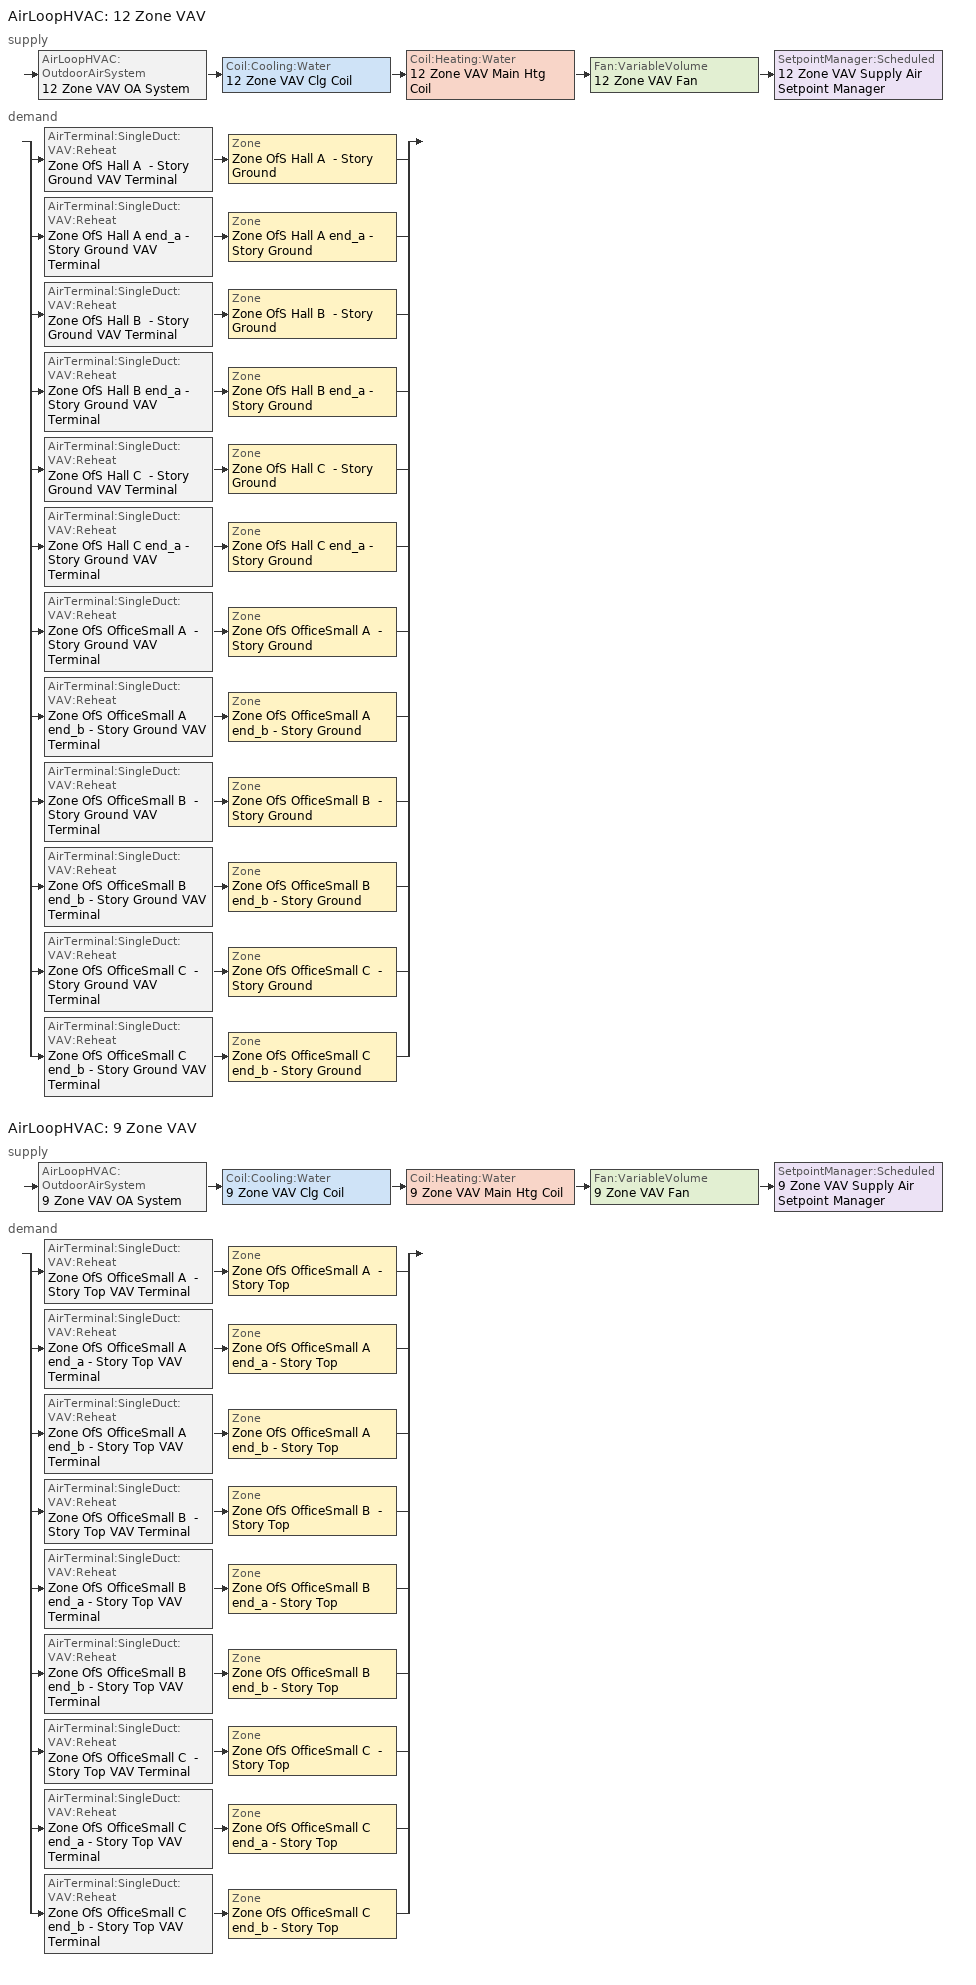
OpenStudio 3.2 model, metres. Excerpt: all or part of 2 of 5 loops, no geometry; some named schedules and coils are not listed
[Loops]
AirLoopHVAC '12 Zone VAV'
 supply: AirLoopHVAC:OutdoorAirSystem '12 Zone VAV OA System' > Coil:Cooling:Water '12 Zone VAV Clg Coil' > Coil:Heating:Water '12 Zone VAV Main Htg Coil' > Fan:VariableVolume '12 Zone VAV Fan' > SetpointManager:Scheduled '12 Zone VAV Supply Air Setpoint Manager'
 demand: split
  | AirTerminal:SingleDuct:VAV:Reheat 'Zone OfS Hall A  - Story Ground VAV Terminal' > Zone 'Zone OfS Hall A  - Story Ground'
  | AirTerminal:SingleDuct:VAV:Reheat 'Zone OfS Hall A end_a - Story Ground VAV Terminal' > Zone 'Zone OfS Hall A end_a - Story Ground'
  | AirTerminal:SingleDuct:VAV:Reheat 'Zone OfS Hall B  - Story Ground VAV Terminal' > Zone 'Zone OfS Hall B  - Story Ground'
  | AirTerminal:SingleDuct:VAV:Reheat 'Zone OfS Hall B end_a - Story Ground VAV Terminal' > Zone 'Zone OfS Hall B end_a - Story Ground'
  | AirTerminal:SingleDuct:VAV:Reheat 'Zone OfS Hall C  - Story Ground VAV Terminal' > Zone 'Zone OfS Hall C  - Story Ground'
  | AirTerminal:SingleDuct:VAV:Reheat 'Zone OfS Hall C end_a - Story Ground VAV Terminal' > Zone 'Zone OfS Hall C end_a - Story Ground'
  | AirTerminal:SingleDuct:VAV:Reheat 'Zone OfS OfficeSmall A  - Story Ground VAV Terminal' > Zone 'Zone OfS OfficeSmall A  - Story Ground'
  | AirTerminal:SingleDuct:VAV:Reheat 'Zone OfS OfficeSmall A end_b - Story Ground VAV Terminal' > Zone 'Zone OfS OfficeSmall A end_b - Story Ground'
  | AirTerminal:SingleDuct:VAV:Reheat 'Zone OfS OfficeSmall B  - Story Ground VAV Terminal' > Zone 'Zone OfS OfficeSmall B  - Story Ground'
  | AirTerminal:SingleDuct:VAV:Reheat 'Zone OfS OfficeSmall B end_b - Story Ground VAV Terminal' > Zone 'Zone OfS OfficeSmall B end_b - Story Ground'
  | AirTerminal:SingleDuct:VAV:Reheat 'Zone OfS OfficeSmall C  - Story Ground VAV Terminal' > Zone 'Zone OfS OfficeSmall C  - Story Ground'
  | AirTerminal:SingleDuct:VAV:Reheat 'Zone OfS OfficeSmall C end_b - Story Ground VAV Terminal' > Zone 'Zone OfS OfficeSmall C end_b - Story Ground'
AirLoopHVAC '9 Zone VAV'
 supply: AirLoopHVAC:OutdoorAirSystem '9 Zone VAV OA System' > Coil:Cooling:Water '9 Zone VAV Clg Coil' > Coil:Heating:Water '9 Zone VAV Main Htg Coil' > Fan:VariableVolume '9 Zone VAV Fan' > SetpointManager:Scheduled '9 Zone VAV Supply Air Setpoint Manager'
 demand: split
  | AirTerminal:SingleDuct:VAV:Reheat 'Zone OfS OfficeSmall A  - Story Top VAV Terminal' > Zone 'Zone OfS OfficeSmall A  - Story Top'
  | AirTerminal:SingleDuct:VAV:Reheat 'Zone OfS OfficeSmall A end_a - Story Top VAV Terminal' > Zone 'Zone OfS OfficeSmall A end_a - Story Top'
  | AirTerminal:SingleDuct:VAV:Reheat 'Zone OfS OfficeSmall A end_b - Story Top VAV Terminal' > Zone 'Zone OfS OfficeSmall A end_b - Story Top'
  | AirTerminal:SingleDuct:VAV:Reheat 'Zone OfS OfficeSmall B  - Story Top VAV Terminal' > Zone 'Zone OfS OfficeSmall B  - Story Top'
  | AirTerminal:SingleDuct:VAV:Reheat 'Zone OfS OfficeSmall B end_a - Story Top VAV Terminal' > Zone 'Zone OfS OfficeSmall B end_a - Story Top'
  | AirTerminal:SingleDuct:VAV:Reheat 'Zone OfS OfficeSmall B end_b - Story Top VAV Terminal' > Zone 'Zone OfS OfficeSmall B end_b - Story Top'
  | AirTerminal:SingleDuct:VAV:Reheat 'Zone OfS OfficeSmall C  - Story Top VAV Terminal' > Zone 'Zone OfS OfficeSmall C  - Story Top'
  | AirTerminal:SingleDuct:VAV:Reheat 'Zone OfS OfficeSmall C end_a - Story Top VAV Terminal' > Zone 'Zone OfS OfficeSmall C end_a - Story Top'
  | AirTerminal:SingleDuct:VAV:Reheat 'Zone OfS OfficeSmall C end_b - Story Top VAV Terminal' > Zone 'Zone OfS OfficeSmall C end_b - Story Top'
[Sizing:Zone] Zone Cooling Design Supply Air Temperature Input Method=SupplyAirTemperature; Zone Cooling Design Supply Air Temperature {C}=12.7778; Zone Cooling Design Supply Air Temperature Difference {deltaC}=11.11; Zone Heating Design Supply Air Temperature Input Method=SupplyAirTemperature; Zone Heating Design Supply Air Temperature {C}=40; Zone Heating Design Supply Air Temperature Difference {deltaC}=11.11; Zone Cooling Design Supply Air Humidity Ratio {kg-H2O/kg-air}=0.0085; Zone Heating Design Supply Air Humidity Ratio {kg-H2O/kg-air}=0.008; Cooling Design Air Flow Method=DesignDayWithLimit; Heating Design Air Flow Method=DesignDay; Account for Dedicated Outdoor Air System=No; Dedicated Outdoor Air System Control Strategy=NeutralSupplyAir; Dedicated Outdoor Air Low Setpoint Temperature for Design {C}=autosize; Dedicated Outdoor Air High Setpoint Temperature for Design {C}=autosize
Zone OfS Hall A end_a - Story Ground; Zone OfS Hall B end_a - Story Ground; Zone OfS Hall C end_a - Story Ground; Zone OfS Hall A  - Story Ground; Zone OfS Hall B  - Story Ground; Zone OfS Hall C  - Story Ground; Zone OfS OfficeSmall A  - Story Ground; Zone OfS OfficeSmall B  - Story Ground; Zone OfS OfficeSmall C  - Story Ground; Zone OfS OfficeSmall A end_b - Story Ground; Zone OfS OfficeSmall B end_b - Story Ground; Zone OfS OfficeSmall C end_b - Story Ground; Zone OfS OfficeSmall A end_a - Story Top; Zone OfS OfficeSmall B end_a - Story Top; Zone OfS OfficeSmall C end_a - Story Top; Zone OfS OfficeSmall A  - Story Top; Zone OfS OfficeSmall B  - Story Top; Zone OfS OfficeSmall C  - Story Top; Zone OfS OfficeSmall A end_b - Story Top; Zone OfS OfficeSmall B end_b - Story Top; Zone OfS OfficeSmall C end_b - Story Top
[Zone equipment]
Zone OfS Hall A end_a - Story Ground: Zone OfS Hall A end_a - Story Ground VAV Terminal
Zone OfS Hall B end_a - Story Ground: Zone OfS Hall B end_a - Story Ground VAV Terminal
Zone OfS Hall C end_a - Story Ground: Zone OfS Hall C end_a - Story Ground VAV Terminal
Zone OfS Hall A  - Story Ground: Zone OfS Hall A  - Story Ground VAV Terminal
Zone OfS Hall B  - Story Ground: Zone OfS Hall B  - Story Ground VAV Terminal
Zone OfS Hall C  - Story Ground: Zone OfS Hall C  - Story Ground VAV Terminal
Zone OfS OfficeSmall A  - Story Ground: Zone OfS OfficeSmall A  - Story Ground VAV Terminal
Zone OfS OfficeSmall B  - Story Ground: Zone OfS OfficeSmall B  - Story Ground VAV Terminal
Zone OfS OfficeSmall C  - Story Ground: Zone OfS OfficeSmall C  - Story Ground VAV Terminal
Zone OfS OfficeSmall A end_b - Story Ground: Zone OfS OfficeSmall A end_b - Story Ground VAV Terminal
Zone OfS OfficeSmall B end_b - Story Ground: Zone OfS OfficeSmall B end_b - Story Ground VAV Terminal
Zone OfS OfficeSmall C end_b - Story Ground: Zone OfS OfficeSmall C end_b - Story Ground VAV Terminal
Zone OfS OfficeSmall A end_a - Story Top: Zone OfS OfficeSmall A end_a - Story Top VAV Terminal
Zone OfS OfficeSmall B end_a - Story Top: Zone OfS OfficeSmall B end_a - Story Top VAV Terminal
Zone OfS OfficeSmall C end_a - Story Top: Zone OfS OfficeSmall C end_a - Story Top VAV Terminal
Zone OfS OfficeSmall A  - Story Top: Zone OfS OfficeSmall A  - Story Top VAV Terminal
Zone OfS OfficeSmall B  - Story Top: Zone OfS OfficeSmall B  - Story Top VAV Terminal
Zone OfS OfficeSmall C  - Story Top: Zone OfS OfficeSmall C  - Story Top VAV Terminal
Zone OfS OfficeSmall A end_b - Story Top: Zone OfS OfficeSmall A end_b - Story Top VAV Terminal
Zone OfS OfficeSmall B end_b - Story Top: Zone OfS OfficeSmall B end_b - Story Top VAV Terminal
Zone OfS OfficeSmall C end_b - Story Top: Zone OfS OfficeSmall C end_b - Story Top VAV Terminal
[SetpointManager:Scheduled] Control Variable=Temperature
Name | Schedule | Setpoint Node or NodeList
12 Zone VAV Supply Air Setpoint Manager | Supply Air Temp - 55.0F | 12 Zone VAV Supply Outlet Node
9 Zone VAV Supply Air Setpoint Manager | Supply Air Temp - 55.0F 1 | 9 Zone VAV Supply Outlet Node
[AirLoopHVAC] Availability Schedule=Always On Discrete; Design Supply Air Flow Rate {m3/s}=autosize; Design Return Air Flow Fraction of Supply Air Flow=1
12 Zone VAV; 9 Zone VAV
[Sizing:System] Type of Load to Size On=Sensible; Central Heating Maximum System Air Flow Ratio=0.3; Preheat Design Temperature {C}=7.22222; Preheat Design Humidity Ratio {kg-H2O/kg-Air}=0.008; Precool Design Temperature {C}=12.7778; Precool Design Humidity Ratio {kg-H2O/kg-Air}=0.008; Central Cooling Design Supply Air Temperature {C}=12.7778; Central Heating Design Supply Air Temperature {C}=12.7778; Sizing Option=Coincident; 100% Outdoor Air in Cooling=No; 100% Outdoor Air in Heating=No; Central Cooling Design Supply Air Humidity Ratio {kg-H2O/kg-Air}=0.0085; Central Heating Design Supply Air Humidity Ratio {kg-H2O/kg-Air}=0.008; Cooling Design Air Flow Method=DesignDay; Cooling Design Air Flow Rate {m3/s}=0; Heating Design Air Flow Method=DesignDay; Heating Design Air Flow Rate {m3/s}=0; System Outdoor Air Method=ZoneSum; Zone Maximum Outdoor Air Fraction=1; Cooling Supply Air Flow Rate Per Floor Area {m3/s-m2}=0.00996765; Cooling Fraction of Autosized Cooling Supply Air Flow Rate=1; Cooling Supply Air Flow Rate Per Unit Cooling Capacity {m3/s-W}=3.94755e-05; Heating Supply Air Flow Rate Per Floor Area {m3/s-m2}=0.00996765; Heating Fraction of Autosized Heating Supply Air Flow Rate=1; Heating Fraction of Autosized Cooling Supply Air Flow Rate=1; Heating Supply Air Flow Rate Per Unit Heating Capacity {m3/s-W}=3.15882e-05; Cooling Design Capacity Method=CoolingDesignCapacity; Cooling Design Capacity {W}=autosize; Cooling Design Capacity Per Floor Area {W/m2}=234.7; Fraction of Autosized Cooling Design Capacity=1; Heating Design Capacity Method=HeatingDesignCapacity; Heating Design Capacity {W}=autosize; Heating Design Capacity Per Floor Area {W/m2}=157; Fraction of Autosized Heating Design Capacity=1; Central Cooling Capacity Control Method=OnOff
Name | Design Outdoor Air Flow Rate {m3/s}
12 Zone VAV | 0.51027
9 Zone VAV | 0.600241
[Fan:VariableVolume] Availability Schedule=Always On Discrete; Maximum Flow Rate {m3/s}=Autosize; Fan Power Minimum Flow Rate Input Method=Fraction; Fan Power Minimum Flow Fraction=0.25; Fan Power Minimum Air Flow Rate {m3/s}=0; Motor In Airstream Fraction=1; Fan Power Coefficient 1=0.189848; Fan Power Coefficient 2=0.31447; Fan Power Coefficient 3=0.495682; Fan Power Coefficient 4=0; Fan Power Coefficient 5=0
Name | Fan Total Efficiency | Pressure Rise {Pa} | Motor Efficiency
12 Zone VAV Fan | 0.59605 | 996.356 | 0.917
9 Zone VAV Fan | 0.6084 | 1574.24 | 0.936
[Controller:OutdoorAir] Minimum Outdoor Air Flow Rate {m3/s}=autosize; Maximum Outdoor Air Flow Rate {m3/s}=Autosize; Economizer Control Type=FixedDryBulb; Economizer Control Action Type=ModulateFlow; Economizer Maximum Limit Dry-Bulb Temperature {C}=12.7778; Lockout Type=LockoutWithHeating; Minimum Limit Type=FixedMinimum; High Humidity Control=No; Heat Recovery Bypass Control Type=BypassWhenWithinEconomizerLimits
Name | Minimum Outdoor Air Schedule | Controller Mechanical Ventilation
12 Zone VAV OA Controller | 12 Zone VAV Occ Sch | 12 Zone VAV Vent Controller
9 Zone VAV OA Controller | 9 Zone VAV Occ Sch | 9 Zone VAV Vent Controller
[Controller:MechanicalVentilation] Availability Schedule=Always On Discrete; System Outdoor Air Method=ZoneSum
12 Zone VAV Vent Controller; 9 Zone VAV Vent Controller
[AirLoopHVAC:OutdoorAirSystem]
Name | Controller
12 Zone VAV OA System | 12 Zone VAV OA Controller
9 Zone VAV OA System | 9 Zone VAV OA Controller
[AirTerminal:SingleDuct:VAV:Reheat] Availability Schedule=Always On Discrete; Maximum Air Flow Rate {m3/s}=AutoSize; Zone Minimum Air Flow Input Method=Constant; Fixed Minimum Air Flow Rate {m3/s}=0; Maximum Hot Water or Steam Flow Rate {m3/s}=AutoSize; Minimum Hot Water or Steam Flow Rate {m3/s}=0; Convergence Tolerance=0.001; Damper Heating Action=ReverseWithLimits; Maximum Flow per Zone Floor Area During Reheat {m3/s-m2}=AutoSize; Maximum Flow Fraction During Reheat=0.5; Maximum Reheat Air Temperature {C}=40; Control For Outdoor Air=No
Name | Constant Minimum Air Flow Fraction | Reheat Coil
Zone OfS Hall A  - Story Ground VAV Terminal | 0.3 | Zone OfS Hall A  - Story Ground Reheat Coil
Zone OfS Hall A end_a - Story Ground VAV Terminal | 0.3 | Zone OfS Hall A end_a - Story Ground Reheat Coil
Zone OfS Hall B  - Story Ground VAV Terminal | 0.404071 | Zone OfS Hall B  - Story Ground Reheat Coil
Zone OfS Hall B end_a - Story Ground VAV Terminal | 0.3 | Zone OfS Hall B end_a - Story Ground Reheat Coil
Zone OfS Hall C  - Story Ground VAV Terminal | 0.3 | Zone OfS Hall C  - Story Ground Reheat Coil
Zone OfS Hall C end_a - Story Ground VAV Terminal | 0.3 | Zone OfS Hall C end_a - Story Ground Reheat Coil
Zone OfS OfficeSmall A  - Story Ground VAV Terminal | 0.3 | Zone OfS OfficeSmall A  - Story Ground Reheat Coil
Zone OfS OfficeSmall A end_b - Story Ground VAV Terminal | 0.3 | Zone OfS OfficeSmall A end_b - Story Ground Reheat Coil
Zone OfS OfficeSmall B  - Story Ground VAV Terminal | 0.307522 | Zone OfS OfficeSmall B  - Story Ground Reheat Coil
Zone OfS OfficeSmall B end_b - Story Ground VAV Terminal | 0.3 | Zone OfS OfficeSmall B end_b - Story Ground Reheat Coil
Zone OfS OfficeSmall C  - Story Ground VAV Terminal | 0.3 | Zone OfS OfficeSmall C  - Story Ground Reheat Coil
Zone OfS OfficeSmall C end_b - Story Ground VAV Terminal | 0.3 | Zone OfS OfficeSmall C end_b - Story Ground Reheat Coil
Zone OfS OfficeSmall A  - Story Top VAV Terminal | 0.3 | Zone OfS OfficeSmall A  - Story Top Reheat Coil
Zone OfS OfficeSmall A end_a - Story Top VAV Terminal | 0.3 | Zone OfS OfficeSmall A end_a - Story Top Reheat Coil
Zone OfS OfficeSmall A end_b - Story Top VAV Terminal | 0.3 | Zone OfS OfficeSmall A end_b - Story Top Reheat Coil
Zone OfS OfficeSmall B  - Story Top VAV Terminal | 0.3 | Zone OfS OfficeSmall B  - Story Top Reheat Coil
Zone OfS OfficeSmall B end_a - Story Top VAV Terminal | 0.3 | Zone OfS OfficeSmall B end_a - Story Top Reheat Coil
Zone OfS OfficeSmall B end_b - Story Top VAV Terminal | 0.3 | Zone OfS OfficeSmall B end_b - Story Top Reheat Coil
Zone OfS OfficeSmall C  - Story Top VAV Terminal | 0.3 | Zone OfS OfficeSmall C  - Story Top Reheat Coil
Zone OfS OfficeSmall C end_a - Story Top VAV Terminal | 0.3 | Zone OfS OfficeSmall C end_a - Story Top Reheat Coil
Zone OfS OfficeSmall C end_b - Story Top VAV Terminal | 0.3 | Zone OfS OfficeSmall C end_b - Story Top Reheat Coil
[Schedule:Ruleset]
Name | Default Day Schedule | Summer Design Day Schedule | Winter Design Day Schedule
Supply Air Temp - 55.0F | Supply Air Temp - 55.0F Default
Supply Air Temp - 55.0F 1 | Supply Air Temp - 55.0F Default 1
12 Zone VAV Occ Sch | 12 Zone VAV Occ Sch Default | 12 Zone VAV Occ Sch Summer Design Day | 12 Zone VAV Occ Sch Winter Design Day
9 Zone VAV Occ Sch | 9 Zone VAV Occ Sch Default | 9 Zone VAV Occ Sch Summer Design Day | 9 Zone VAV Occ Sch Winter Design Day
[Schedule:Day]
Supply Air Temp - 55.0F Default; Supply Air Temp - 55.0F Default 1; autogen Supply Air Temp - 55.0F 0_day_sch; autogen Supply Air Temp - 55.0F 1 0_day_sch: Yes, 24, 0, 12.7778
12 Zone VAV Occ Sch Default; 9 Zone VAV Occ Sch Default: 5, 50, 0, 16, 19, 1, 24, 0, 0
12 Zone VAV Occ Sch Winter Design Day; 12 Zone VAV Occ Sch Summer Design Day; 9 Zone VAV Occ Sch Winter Design Day; 9 Zone VAV Occ Sch Summer Design Day: 24, 0, 1
12 Zone VAV Occ Sch Saturday: 7, 0, 0, 10, 59, 1, 11, 49, 0, 14, 59, 1, 24, 0, 0
[Schedule:Rule]
autogen Supply Air Temp - 55.0F 0: Schedule Ruleset=Supply Air Temp - 55.0F; Rule Order=0; Day Schedule=autogen Supply Air Temp - 55.0F 0_day_sch; Apply Sunday=Yes; Apply Monday=Yes; Apply Tuesday=Yes; Apply Wednesday=Yes; Apply Thursday=Yes; Apply Friday=Yes; Apply Saturday=Yes; Date Specification Type=SpecificDates; Specific Month 1=1; Specific Day 1=1; Specific Month 2=1; Specific Day 2=8; Specific Month 3=1; Specific Day 3=15; Specific Month 4=1; Specific Day 4=22; Specific Month 5=1; Specific Day 5=29; Specific Month 6=2; Specific Day 6=5; Specific Month 7=2; Specific Day 7=12; Specific Month 8=2; Specific Day 8=19; Specific Month 9=2; Specific Day 9=26; Specific Month 10=3; Specific Day 10=5; Specific Month 11=3; Specific Day 11=12; Specific Month 12=3; Specific Day 12=19; Specific Month 13=3; Specific Day 13=26; Specific Month 14=4; Specific Day 14=2; Specific Month 15=4; Specific Day 15=9; Specific Month 16=4; Specific Day 16=16; Specific Month 17=4; Specific Day 17=23; Specific Month 18=4; Specific Day 18=30; Specific Month 19=5; Specific Day 19=7; Specific Month 20=5; Specific Day 20=14; Specific Month 21=5; Specific Day 21=21; Specific Month 22=5; Specific Day 22=28; Specific Month 23=6; Specific Day 23=4; Specific Month 24=6; Specific Day 24=11; Specific Month 25=6; Specific Day 25=18; Specific Month 26=6; Specific Day 26=25; Specific Month 27=7; Specific Day 27=2; Specific Month 28=7; Specific Day 28=9; Specific Month 29=7; Specific Day 29=16; Specific Month 30=7; Specific Day 30=23; Specific Month 31=7; Specific Day 31=30; Specific Month 32=8; Specific Day 32=6; Specific Month 33=8; Specific Day 33=13; Specific Month 34=8; Specific Day 34=20; Specific Month 35=8; Specific Day 35=27; Specific Month 36=9; Specific Day 36=3; Specific Month 37=9; Specific Day 37=10; Specific Month 38=9; Specific Day 38=17; Specific Month 39=9; Specific Day 39=24; Specific Month 40=10; Specific Day 40=1; Specific Month 41=10; Specific Day 41=8; Specific Month 42=10; Specific Day 42=15; Specific Month 43=10; Specific Day 43=22; Specific Month 44=10; Specific Day 44=29; Specific Month 45=11; Specific Day 45=5; Specific Month 46=11; Specific Day 46=12; Specific Month 47=11; Specific Day 47=19; Specific Month 48=11; Specific Day 48=26; Specific Month 49=12; Specific Day 49=3; Specific Month 50=12; Specific Day 50=10; Specific Month 51=12; Specific Day 51=17; Specific Month 52=12; Specific Day 52=24; Specific Month 53=12; Specific Day 53=31
autogen Supply Air Temp - 55.0F 1 0: Schedule Ruleset=Supply Air Temp - 55.0F 1; Rule Order=0; Day Schedule=autogen Supply Air Temp - 55.0F 1 0_day_sch; Apply Sunday=Yes; Apply Monday=Yes; Apply Tuesday=Yes; Apply Wednesday=Yes; Apply Thursday=Yes; Apply Friday=Yes; Apply Saturday=Yes; Date Specification Type=SpecificDates; Specific Month 1=1; Specific Day 1=1; Specific Month 2=1; Specific Day 2=8; Specific Month 3=1; Specific Day 3=15; Specific Month 4=1; Specific Day 4=22; Specific Month 5=1; Specific Day 5=29; Specific Month 6=2; Specific Day 6=5; Specific Month 7=2; Specific Day 7=12; Specific Month 8=2; Specific Day 8=19; Specific Month 9=2; Specific Day 9=26; Specific Month 10=3; Specific Day 10=5; Specific Month 11=3; Specific Day 11=12; Specific Month 12=3; Specific Day 12=19; Specific Month 13=3; Specific Day 13=26; Specific Month 14=4; Specific Day 14=2; Specific Month 15=4; Specific Day 15=9; Specific Month 16=4; Specific Day 16=16; Specific Month 17=4; Specific Day 17=23; Specific Month 18=4; Specific Day 18=30; Specific Month 19=5; Specific Day 19=7; Specific Month 20=5; Specific Day 20=14; Specific Month 21=5; Specific Day 21=21; Specific Month 22=5; Specific Day 22=28; Specific Month 23=6; Specific Day 23=4; Specific Month 24=6; Specific Day 24=11; Specific Month 25=6; Specific Day 25=18; Specific Month 26=6; Specific Day 26=25; Specific Month 27=7; Specific Day 27=2; Specific Month 28=7; Specific Day 28=9; Specific Month 29=7; Specific Day 29=16; Specific Month 30=7; Specific Day 30=23; Specific Month 31=7; Specific Day 31=30; Specific Month 32=8; Specific Day 32=6; Specific Month 33=8; Specific Day 33=13; Specific Month 34=8; Specific Day 34=20; Specific Month 35=8; Specific Day 35=27; Specific Month 36=9; Specific Day 36=3; Specific Month 37=9; Specific Day 37=10; Specific Month 38=9; Specific Day 38=17; Specific Month 39=9; Specific Day 39=24; Specific Month 40=10; Specific Day 40=1; Specific Month 41=10; Specific Day 41=8; Specific Month 42=10; Specific Day 42=15; Specific Month 43=10; Specific Day 43=22; Specific Month 44=10; Specific Day 44=29; Specific Month 45=11; Specific Day 45=5; Specific Month 46=11; Specific Day 46=12; Specific Month 47=11; Specific Day 47=19; Specific Month 48=11; Specific Day 48=26; Specific Month 49=12; Specific Day 49=3; Specific Month 50=12; Specific Day 50=10; Specific Month 51=12; Specific Day 51=17; Specific Month 52=12; Specific Day 52=24; Specific Month 53=12; Specific Day 53=31
12 Zone VAV Occ Sch Saturday Rule: Schedule Ruleset=12 Zone VAV Occ Sch; Rule Order=1; Day Schedule=12 Zone VAV Occ Sch Saturday; Apply Saturday=Yes; Date Specification Type=DateRange; Start Month=1; Start Day=1; End Month=12; End Day=31
12 Zone VAV Occ Sch Sunday Rule: Schedule Ruleset=12 Zone VAV Occ Sch; Rule Order=0; Day Schedule=12 Zone VAV Occ Sch Sunday; Apply Sunday=Yes; Date Specification Type=DateRange; Start Month=1; Start Day=1; End Month=12; End Day=31
9 Zone VAV Occ Sch Saturday Rule: Schedule Ruleset=9 Zone VAV Occ Sch; Rule Order=1; Day Schedule=9 Zone VAV Occ Sch Saturday; Apply Saturday=Yes; Date Specification Type=DateRange; Start Month=1; Start Day=1; End Month=12; End Day=31
9 Zone VAV Occ Sch Sunday Rule: Schedule Ruleset=9 Zone VAV Occ Sch; Rule Order=0; Day Schedule=9 Zone VAV Occ Sch Sunday; Apply Sunday=Yes; Date Specification Type=DateRange; Start Month=1; Start Day=1; End Month=12; End Day=31
[Schedule:Constant]
Always On Discrete: Value=1
